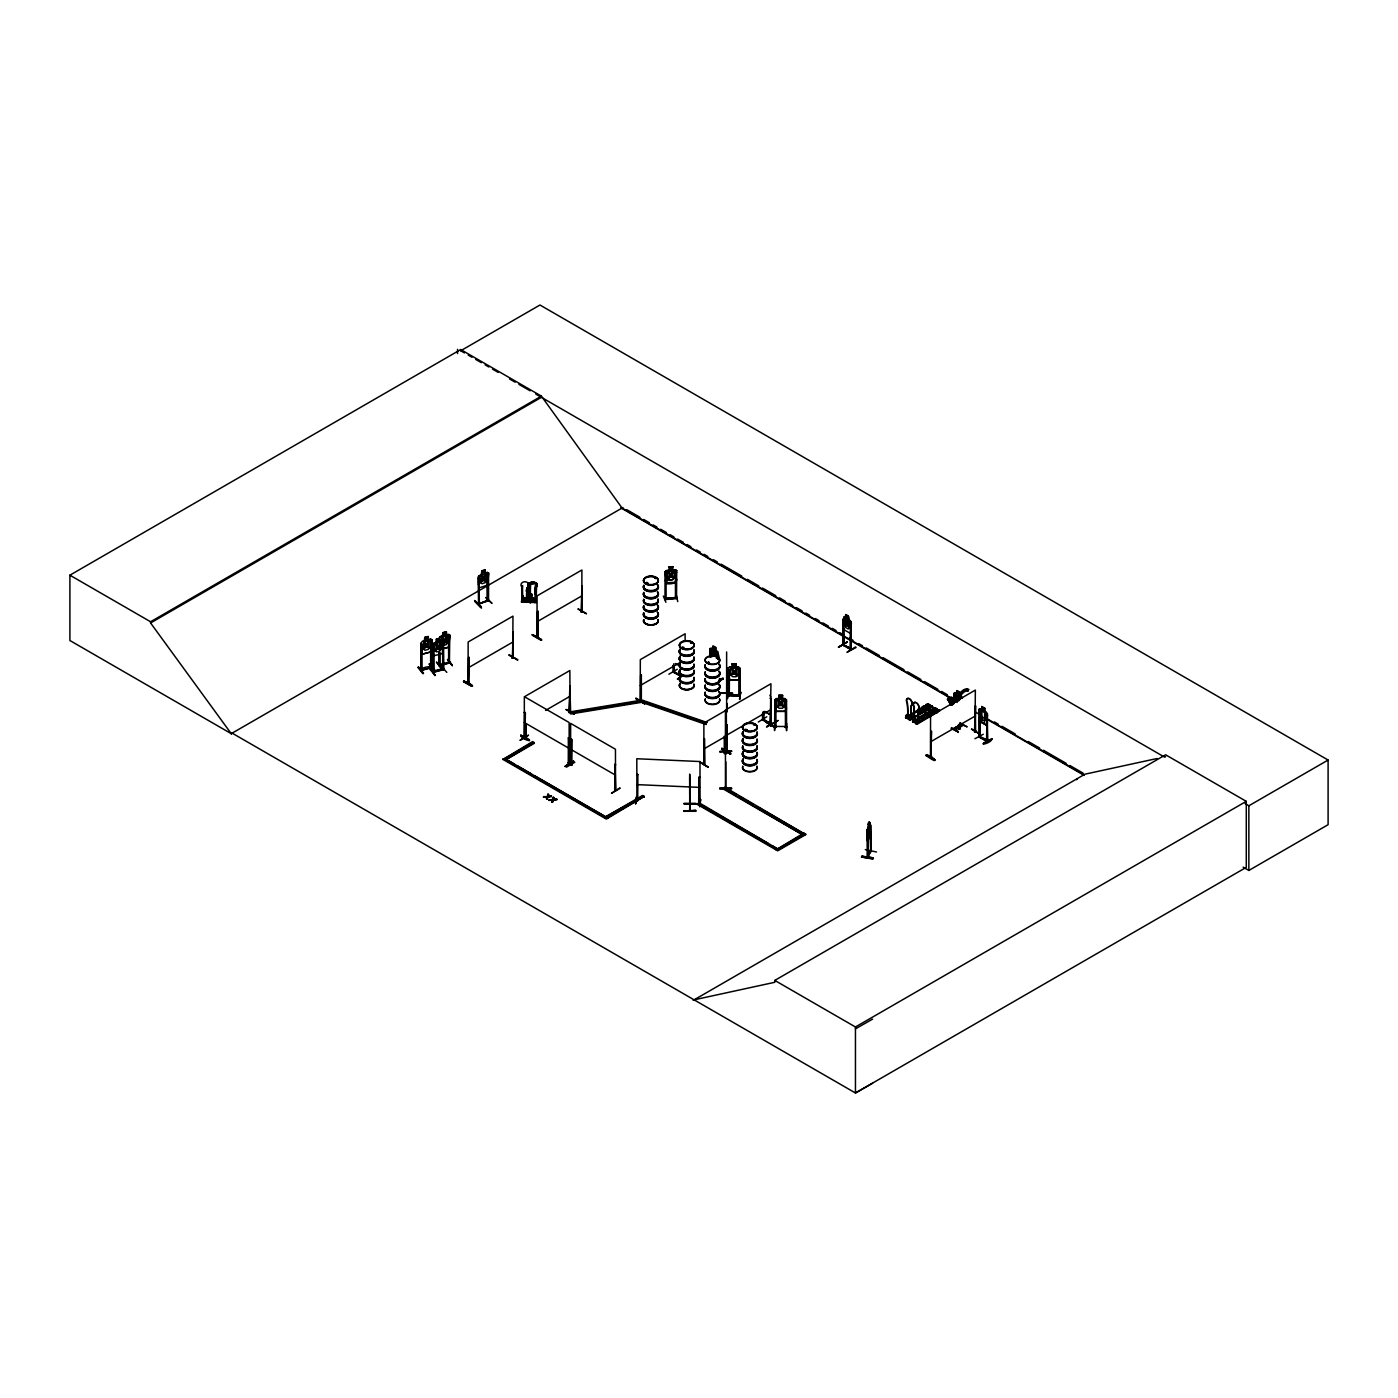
<?xml version="1.0" encoding="UTF-8"?>
<svg xmlns="http://www.w3.org/2000/svg" width="1398" height="1398" viewBox="0 0 1398 1398"><rect width="100%" height="100%" fill="white"/><g stroke="black" fill="none" stroke-linecap="round" stroke-linejoin="round"><path stroke-width="1.5" d="M529.894 600.144L535.853 600.196L535.853 598.519L535.312 601.752L530.296 601.682L530.296 600.336M958.434 701.097L960.793 698.441L959.552 698.039A9.471 5.435 -65.5 0 1 967.643 690.857L968.115 689.354A11.062 6.343 -65.5 0 0 959.29 696.431L958.679 697.759L956.442 696.886L956.232 701.971L957.246 702.425M957.315 700.73L957.438 697.34M521.978 602.049L522.153 585.745M521.611 602.258L522.293 585.762M521.873 602.049L522.677 585.552M527.396 602.311L528.636 583.036L527.396 601.594L522.38 601.524L521.996 598.274L521.489 602.258M522.957 599.847L522.153 587.23A3.967 3.233 2.4 0 1 522.153 582.651A3.967 3.233 2.4 0 1 527.745 582.739A3.967 3.233 2.4 0 1 527.745 587.3L526.924 599.899L522.974 599.707M523.464 602.311L523.341 595.688M525.019 598.973L524.792 597.872L525.299 599.515M524.932 599.602L524.687 597.942M525.036 597.995L525.229 599.585L524.809 598.396M525.805 598.728C520.528 597.558 527.238 605.876 525.805 598.571M526.434 598.187L526.836 587.842M527.308 587.475L527.413 602.328M527.203 598.187L528.322 583.77M528.951 583.77L528.234 602.363L528.689 583.56M529.894 602.206L530.157 583.84L536.552 583.543L535.329 602.486M529.405 602.433L530.244 583.875M529.79 602.206L530.681 583.648M530.279 602.433L530.646 594.15C530.541 613.25 529.493 594.517 530.384 599.794L535.399 599.864L535.399 598.519M530.768 600.371L531.013 594.185M530.681 602.433L531.397 593.975M531.397 600.389L531.782 594.185M531.555 600.354L531.799 594.167M533.32 598.414C531.939 602.014 533.896 596.876 532.411 598.641M533.057 598.309L532.306 599.462M532.848 599.759L532.428 598.204M532.446 599.043L533.11 598.798M533.721 598.903C528.444 597.715 535.154 606.033 533.721 598.728M535.294 585.57L534.91 594.01L535.277 587.824M534.84 599.917L535.661 587.457A3.967 3.233 2.4 0 0 535.661 582.896A3.967 3.233 2.4 0 0 530.069 582.809A3.967 3.233 2.4 0 0 530.069 587.387L530.873 600.004M535.277 594.22L535.696 588.016M535.661 587.457L535.661 587.614A3.967 3.233 2.4 0 0 535.661 583.036A3.967 3.233 2.4 0 0 530.052 582.949A3.967 3.233 2.4 0 0 530.052 587.527M535.312 601.752L535.399 599.864M535.679 594.237L536.552 583.193L531.083 583.84M535.714 602.276L536.552 583.193M536.15 602.521L536.552 583.7M910.657 717.593L911.234 705.466A3.967 2.307 59.5 0 0 911.234 700.887A3.967 2.307 59.5 0 0 907.232 698.633A3.967 2.307 59.5 0 0 907.232 703.194L908.438 718.502L909.329 715.339L905.415 717.558M910.832 717.489L911.409 705.361A3.967 2.307 59.5 0 0 911.409 700.782A3.967 2.307 59.5 0 0 907.407 698.528A3.967 2.307 59.5 0 0 907.407 703.089C908.333 711.512 906.708 717.419 908.717 715.724M914.449 719.411L914.117 707.178A3.967 2.307 59.5 0 1 914.117 702.6A3.967 2.307 59.5 0 1 918.119 704.854A3.967 2.307 59.5 0 1 918.119 709.433L917.542 721.56L914.327 719.813L916.232 719.184M917.717 721.455L918.294 709.328A3.967 2.307 59.5 0 0 918.294 704.767A3.967 2.307 59.5 0 0 914.292 702.495A3.967 2.307 59.5 0 0 914.292 707.073L914.362 720.005L919.08 722.294L918.748 720.424L916.459 723.115L912.877 721.088L915.166 718.397M870.22 835.602C863.195 848.184 871.758 835.392 870.587 831.81M861.535 856.922C872.3 855.576 881.649 861.36 861.535 856.939L872.911 858.861M873.068 858.11L861.71 856.1L873.051 858.582M431.755 639.917L431.702 667.772C434.114 665.099 418.177 667.737 422.074 670.289L421.986 644.146L421.008 644.391L420.903 670.289L431.423 667.423M430.829 667.056L430.724 667.999L430.619 641.857L431.755 641.822L430.619 641.857M433.065 672.123L434.236 671.18L433.065 671.18M438.902 665.535L449.702 662.687M637.872 774.509L636.772 774.702L637.872 774.509L637.715 800.67L637.977 799.673M636.422 796.982L635.583 803.833L636.439 796.93M635.653 803.763L637.051 796.476M637.715 800.635L636.946 800.25M637.977 799.936L636.684 799.376M698.878 777.463L699.979 777.271L698.878 777.463L698.703 803.343L697.078 804.287L700.066 802.435M772.046 845.685L777.69 848.936L698.703 802.522L700.066 802.155L700.066 803.378L699.979 761.543L636.806 758.747L636.894 800.635L636.946 799.307M699.664 806.681L700.52 799.289L699.751 806.174M907.879 715.252L912.195 718.31L911.863 716.44L909.574 719.149L905.991 717.122L908.281 714.43M914.991 720.11L915.795 719.586M732.307 663.718L732.29 666.968L729.634 666.846L738.686 667.283L736.187 667.091L736.187 663.91L732.29 663.788L736.187 663.91M729.459 669.59L728.341 669.764L729.459 669.59L729.284 695.75C731.049 694.055 726.855 694.002 728.463 695.715L728.41 667.912L729.651 666.776M729.599 679.673L738.738 680.057L729.599 679.673L728.41 676.37L729.704 679.568M728.585 692.027L727.711 698.388M727.135 698.825L728.148 691.993M729.581 694.509L740.066 695.278L729.424 694.474M738.895 670.061L739.979 670.114L738.895 670.061L738.826 695.872M739.944 668.436L739.804 696.274L740.066 668.401L738.703 667.213M740.049 677.034L738.721 680.127M740.608 692.15L739.577 699.507L740.66 692.185M871.006 825.239L870.727 851.766L870.238 822.828L867.092 829.713L867.214 857.533L867.948 856.013M867.214 857.446L870.605 851.05M867.791 857.498L867.948 831.076M870.22 851.539L870.552 850.106M524.39 599.305L524.46 598.379M532.918 599.847L533.302 598.344M699.769 761.823L708.209 767.17L699.786 761.788M922.278 710.516L921.649 709.398L919.849 709.957M926.612 713.836L927.241 714.972L929.041 714.413M929.163 714.483L928.534 713.364L926.734 713.924M727.047 692.499C727.222 697.218 726.156 690.56 727.047 693.268M725.387 786.759L725.44 788.367L725.44 710.132M646.47 582.914L648.095 583.368L646.767 582.424M646.627 583.56L647.379 582.686M655.417 578.562L655.19 577.863M654.911 578.108L655.889 578.318M682.032 648.253L682.032 647.309M682.853 647.204L683.605 648.113M683.028 648.183L683.779 647.361M690.962 643.36L691.311 642.451L690.682 643.255M708.332 661.883L709.205 662.512L707.405 662.774M717.261 657.549L717.122 658.143M745.151 730.35L745.746 729.337M745.151 729.773L747.074 729.721L745.204 730.21M746.742 729.896L745.955 729.319M753.941 725.108L754.815 724.915M754.029 724.618L754.343 724.793M690.158 803.221L689.616 804.776L690.175 803.134M689.651 809.302L689.703 810.927L689.703 774.317L689.703 794.064M689.703 778.267L690.105 810.927L690.175 809.232M908.525 715.112C910.343 715.147 906.655 715.968 909.067 714.815M463.524 681.56C471.423 682.241 479.025 691.573 463.524 681.56L471.982 686.331M463.909 681.263L472.367 686.086M463.926 680.843L472.402 685.632M541.341 639.463C512.979 624.347 560.493 650.524 532.848 634.709M540.904 640.232L532.481 635.356M636.09 698.878C662.355 714.203 618.178 687.886 644.583 703.211M721.56 749.101C748.157 763.832 704.47 738.109 730.385 753.242M721.91 748.874L729.983 753.941M925.93 755.532C929.775 752.526 943.895 768.236 925.965 755.444M934.825 759.551L926.332 754.798M957.857 732.307L958.312 731.521L951.531 727.711M488.549 600.808L488.584 572.935L485.263 572.988M483.446 577.391L480.685 575.574L482.782 578.492L480.58 583.018L483.516 578.964C484.774 583.543 488.846 580.485 484.18 578.056L486.329 573.687L483.481 577.129M478.57 584.801L479.566 587.737L487.483 585.098L488.653 572.988M953.401 704.4L953.768 702.914L952.51 703.561L949.102 700.311L952.248 703.753L951.863 705.291M442.292 643.045L443.795 640.336L441.593 637.278L444.494 639.428L447.517 635.706L445.263 639.969C449.754 642.643 446.189 645.492 444.564 640.826L442.642 644.408M430.724 651.94L431.93 648.462L431.877 639.847L430.619 639.043L422.371 641.228L421.305 642.731L422.388 654.142L430.724 651.94L422.388 654.142M442.484 648.829L448.723 647.187L449.929 635.146L448.636 634.29L440.37 636.474L439.304 637.977L440.422 636.544M725.37 750.848L725.317 752.264M846.856 622.407L849.442 621.027L847.695 623.683L849.39 628.488L847.153 624.032C846.052 628.366 842.802 624.906 846.559 623.001L844.829 618.37L847.013 622.407M850.141 633.137L851.05 630.603M851.242 630.62L850.194 633.277L843.728 629.554L842.977 625.832M986.324 725.003L987.39 722.679M982.008 706.602L982.008 709.782L979.054 709.24L979.911 721.438L986.429 725.178L987.337 722.416M764.793 711.565L769.704 714.326L770.752 711.652M474.638 601.262C495.049 622.058 461.759 586.723 480.597 607.169M475.128 601.035L481.139 606.505M670.778 573.931L667.702 571.502L670.114 574.893L667.597 578.947L670.918 575.522L674.238 578.283L671.687 574.77L674.133 570.873L670.865 573.722M675.356 582.459C653.949 582.232 677.086 587.422 676.684 579.156M547.037 799.219L547.894 796.58L551.476 796.109L547.894 797.105L547.037 799.219L547.055 796.633L546.373 798.817M552.49 801.823L553.346 799.726L556.928 799.254L553.346 800.268L552.49 802.365L551.808 801.438L552.49 802.365M547.177 796.738L543.542 797.192L547.177 796.738L548.016 794.116L548.016 796.668M552.629 799.341L548.995 800.338L552.507 800.32L553.468 797.262L553.468 799.813M553.468 797.262L552.629 799.883L548.995 800.338M959.063 696.449A9.471 5.435 -65.5 0 1 966.63 690.385L968.971 689.546M417.915 667.423L422.86 673.679L423.454 672.98M418.421 667.213L423.454 673.521M418.439 666.811L423.402 673.015M429.885 669.345L435.425 675.444L430.427 668.698M434.83 675.584L430.462 668.681M441.384 668.279L436.456 662.023L441.453 668.768M547.894 797.105L548.698 794.518M551.808 801.963L552.507 799.778M553.346 800.268L554.15 797.664M786.55 708.139L785.222 711.39L776.065 711.39L774.859 708.139M738.633 680.022L739.944 676.929M677.244 669.24L668.908 674.22M758.31 722.032L766.786 716.772M838.713 647.239L847.171 641.979L838.311 647.099M838.66 647.222L847.118 641.979M953.593 729.197L961.981 724.391M520.161 740.381L528.514 735.138M566.452 767.153L574.805 762.277M983.248 734.247L974.965 738.721M421.008 669.327L421.986 669.065M432.978 671.25L443.516 668.401L442.467 669.677L443.848 668.628L443.848 669.572L443.498 641.612L439.951 641.42M434.236 671.442L442.467 669.013M448.496 662.32L438.902 664.592L440.108 664.277M440.248 664.557L440.143 665.5L440.16 652.534M443.708 669.642L433.031 672.438L432.978 646.33L434.131 646.278L433.153 646.54M448.618 662.023L449.702 661.743M448.618 662.967L448.618 637.104L449.754 637.069L448.793 637.313M449.876 661.953L448.723 662.285M449.876 662.897L439.129 665.78L439.007 652.569M663.334 596.072L665.902 602.293M524.337 737.393L525.491 737.585M525.648 737.515L525.91 736.519L524.932 738.686L525.386 712.648L524.337 712.386L525.386 712.648M568.287 762.679L569.423 762.959M614.963 789.241L615.539 790.901L615.452 749.258L570.646 723.395L570.541 764.968L571.799 765.3L570.856 764.758M571.817 764.322L570.996 763.867L571.24 765.422L571.712 739.385L570.646 739.123L571.415 739.559M614.98 790.237L615.732 790.674L614.98 764.374L614.963 790.185M986.324 712.386L987.442 713.941L987.46 741.726L979.019 737.008L979.351 735.785M979.142 737.026L979.072 709.223M673.05 665.465L673.784 672.421L674.098 665.728M673.102 672.001L680.442 676.195A7.409 4.281 0 0 0 685.806 682.608A7.409 4.281 0 0 0 693.932 677.261M762.417 719.848L770.84 724.671M763.658 719.236C761.421 720.302 765.3 718.345 763.291 711.687M771.137 724.496L762.819 719.69L762.819 713.225M774.632 723.325L774.579 730.577L774.859 699.612L778.756 698.476M842.819 645.055L843.85 616.675L851.242 622.058L851.225 649.878L842.959 645.142M844.06 645.387L843.973 628.104M851.12 648.934L850.299 648.392L851.399 648.637M850.281 649.371L850.386 623.525L851.434 623.788L850.386 623.525M865.327 849.617L876.529 851.994M867.599 856.135L870.272 851.033M512.664 657.392L512.472 658.388L512.961 631.861L513.206 657.969M538.195 636.265L537.286 636.719L537.915 636.003M582.267 611.73L581.323 612.237L581.883 585.71L581.498 612.237L582.25 610.751L581.323 611.293M706.13 724.531L641.665 702.303L570.681 713.976L569.86 686.226L569.021 712.596L570.227 712.316L569.161 711.512M726.576 750.394L726.366 750.464M727.275 750.953L726.908 724.88L726.366 751.408M770.49 725.929L770.945 699.454L770.543 725.929L770.752 709.52M931.61 756.353L930.474 756.65L931.26 756.161M975.612 730.979L975.07 731.346M666.13 582.774L673.452 569.912M676.667 597.47L664.924 598.361L666.217 598.554M664.889 599.34L676.562 598.152M675.636 598.554L675.321 597.33L676.562 597.208L676.457 598.519L665.011 599.602L665.011 573.46L666.147 573.599L665.011 573.46M675.461 598.274L675.426 572.446L676.545 572.568L675.426 572.446M703.823 764.619L703.893 723.063L726.296 710.132L726.593 751.879M725.877 751.006L726.908 750.743M922.156 710.708L922.138 709.677M929.041 714.675L929.023 713.644M674.657 576.867L672.735 579.611L669.153 579.96L667.23 577.601L667.23 571.66L669.153 570.419L668.995 567.064L672.857 566.714L669.03 567.151L672.84 566.679L672.753 570.087L674.675 570.961L674.675 576.902L672.753 579.628L669.153 579.96L667.23 577.601M780.661 702.53L783.981 699.612L781.499 703.264L784.086 707.039L780.713 703.945L777.34 707.039L779.892 703.246L777.445 699.612L780.818 702.425M915.987 719.288L915.323 722.469L914.222 718.782M956.11 727.275L956.966 727.659M959.902 728.847L958.469 728.69L960.059 728.83L959.989 722.644M712.106 656.623L713.871 654.159L712.141 649.528L714.413 653.757C715.409 649.546 718.694 653.146 715.007 654.841M683.849 648.113L682.853 647.379M690.979 642.835L691.695 642.975M707.825 662.512L709.205 662.512M478.448 584.853L478.448 576.326L481.891 574.124L481.838 570.873L485.263 569.807L485.158 573.145L486.854 573.634L486.854 579.576L485.158 582.686L482.013 583.735L480.318 581.743L481.838 570.873M487.395 572.201L478.448 576.326M950.623 705.046L947.809 698.86L951.322 704.924M948.421 697.864L952.492 701.481L948.421 697.864L949.714 699.926M947.267 699.227L949.801 702.39M443.603 669.345L432.978 672.193L432.803 644.338L436.351 642.276L434.691 643.884L434.691 649.825L436.473 651.905L439.776 651.031L441.541 648.008L441.541 642.084L439.776 641.49M432.978 644.426L434.166 643.045M950.57 704.487L947.757 698.79M520.877 735.156C540.484 744.051 520.912 740.293 520.895 735.156M636.107 698.423L644.618 703.753M774.667 726.226L775.96 726.191L775.995 727.414L775.855 701.307L774.789 701.307M774.667 727.17L775.855 727.1M785.222 727.17L786.55 727.17M533.145 599.532L532.935 599.462M704.644 764.619L704.557 738.721M665.308 571.869L669.013 570.262L667.23 571.66M665.011 598.379L665.133 599.585M666.112 599.48L666.077 573.355M676.527 598.466L676.719 570.716L672.857 569.895L676.684 570.611M642.835 700.346L641.665 702.303L641.018 700.223L570.034 711.897L570.681 713.172L641.665 701.499L642.835 700.346L707.318 722.574M512.105 658.213L513.049 657.672M582.162 585.884L582.162 611.852L581.114 611.922M526.067 737.76L526.12 724.286M570.122 712.333L569.86 670.516L525.071 696.379M640.616 675.514L640.529 701.429L641.455 700.887L640.371 701.132M641.332 701.01L641.367 675.059M770.246 724.741L770.613 724.968M770.246 725.684L770.945 683.744L726.156 709.607M975.437 730.682L974.651 732.045M975.612 731.923L975.35 705.815L974.511 732.168M488.374 600.528L478.081 603.919L479.217 602.643M487.22 599.934L488.269 599.62M487.535 575.225L488.461 574.91L487.325 575.015L487.22 600.913L488.461 600.773L478.343 604.181L487.71 600.161M728.253 695.4L740.066 695.942M428.33 639.655L428.33 636.474L424.782 637.418L423.192 648.2L424.957 650.28L428.277 649.406L430.042 646.4L430.042 640.459L428.277 639.865L428.225 636.614M527.151 602.328L526.382 602.311M529.37 602.398L536.238 602.468M535.05 602.486L535.784 600.406M922.156 710.429L919.727 710.271L921.946 710.586M645.981 582.861L646.977 582.459M683.255 648.078L682.661 647.396M717.052 657.602L717.261 658.074M710.184 657.06L710.184 648.532L713.12 649.091M526.242 591.197L526.295 589.851M774.789 726.226L774.667 727.414M775.82 727.432C754.588 715.199 774.964 727.991 774.911 727.449M786.55 726.471L774.667 726.471M786.55 727.414L785.257 727.449L786.55 726.226M927.923 704.277L932.396 706.409L928.15 703.998L910.937 714.151M908.508 715.042L908.018 715.898L907.949 714.238L905.659 715.584L906.166 717.978L914.309 713.889M911.496 714.5L928.971 704.47L917.962 711.634M914.711 715.881L908.857 719.481M931.575 705.92L918.154 713.906L931.575 705.92L932.746 706.951L931.854 706.497M912.579 721.473L914.886 719.865L914.834 718.205L912.545 719.551L913.121 721.997L935.891 708.664L918.381 718.467M917.105 724.216L939.631 710.935L935.035 707.633L935.821 708.611M913.016 721.91L936.188 709.013L913.663 722.294L912.754 721.787M935.856 708.437L917.822 718.135L935.07 708.192M919.08 720.617L916.791 721.962C918.102 725.352 914.24 722.259 916.476 723.867L939.281 710.359L935.035 707.982M938.46 710.062L915.917 723.343M637.803 799.691L636.894 799.656M637.803 800.635L636.894 800.6M698.948 803.064L699.944 803.099M726.209 726.226L726.296 752.089M704.557 764.584L704.277 738.546M730.735 754.064L722.277 748.804L730.7 753.644M769.704 714.326L764.828 711.477M920.024 708.454L924.27 711.198L920.024 708.454L917.735 709.8L921.981 712.543L917.735 710.132M922.051 707.266C934.563 712.753 916.005 707.93 924.34 705.92L928.587 708.646L924.34 705.92M925.86 705.011C938.373 710.516 919.797 705.693 928.15 703.666M906.149 717.943L928.971 704.47M909.941 719.883L909.906 717.978L912.195 716.632M909.574 719.149L914.746 716.091M911.181 718.624L914.939 716.405M918.696 714.203L932.396 706.06M932.414 706.392L909.574 719.865L932.449 706.602M932.676 706.969L910.133 720.197L905.921 717.856M956.861 690.804L959.657 692.15L956.774 690.647L955.516 700.241M924.62 713.784C937.132 719.271 918.556 714.448 926.909 712.421L931.155 715.164L926.909 712.421M928.936 711.233C941.448 716.737 922.872 711.914 931.225 709.887L935.472 712.631L931.225 709.887M932.746 708.996C945.258 714.483 926.682 709.66 935.035 707.633M912.877 721.088L915.34 719.236M913.593 722.259L936.136 709.013M959.657 695.348L959.657 692.15M915.638 723.378L938.46 709.887M961.37 696.414L962.453 698.021L954.974 692.726L954.013 693.425L955.061 693.705L955.096 701.674M916.197 723.71L939.281 710.044M939.299 710.534L916.232 723.745M537.828 611.136L537.356 637.68L538.213 636.177M468.907 657.287L468.068 683.639L468.155 641.997L512.961 616.134L512.786 657.724M512.542 658.336L513.241 632.018M578.353 608.934L586.339 613.477M581.114 610.978L581.551 611.223M509.082 655.208L517.872 659.891L509.431 655.068M468.575 682.783L468.435 682.871M569.318 712.753L570.157 686.401M566.33 709.45L574.316 713.994M569.108 711.495L570.244 711.267M525.194 738.057L526.12 737.69L524.547 738.022M525.403 738.476L525.106 712.805M568.374 737.812L569.423 738.074L569.51 763.99L568.27 763.658L568.374 737.812L569.423 738.074M640.319 700.153L641.455 699.944L640.529 700.485M568.287 762.941L569.231 764.164L569.126 722.521L524.337 696.658L524.337 738.336L524.634 712.211M573.564 761.106L565.194 766.506L573.599 761.176M565.194 766.506L573.652 761.63L565.246 766.052M614.683 790.517L614.98 764.374M615.732 764.811L614.683 764.549M726.908 724.88L727.205 725.055M619.926 788.332L611.503 793.243M619.908 787.913L611.625 793.243M770.665 725.929L771.242 699.629M931.313 731.241L930.823 757.768L931.61 731.399M974.808 732.325L975.647 705.973M979.386 710.918L980.138 711.355M986.604 741.237L986.901 715.199L987.652 741.482M987.652 715.636L986.604 715.374M971.82 729.022L979.806 734.125M931.4 756.108L930.456 757.524L930.561 715.951L975.35 690.088L975.018 732.255M986.516 740.521C993.524 741.954 966.944 730.874 987.46 740.783M991.776 738.668C992.528 743.439 971.855 747.825 991.829 738.738M987.372 741.674L979.351 736.729M983.476 743.614L991.846 739.158M740.066 696.221L728.463 695.68M232.278 733.199L231.369 733.74L69.9 640.511L69.9 575.19L460.711 349.552L541.393 396.123L622.075 508.033L953.908 699.612M460.711 349.552L460.711 350.758L539.96 305.009L1328.1 760.04L1328.1 824.698L1248.851 870.447L1243.189 867.162M69.9 575.19L150.582 621.761L541.393 396.123M872.562 1083.24L855.454 1092.991L232.173 733.146L231.247 733.67L150.582 622.966L541.393 397.329M231.247 733.67L622.984 507.509M537.077 621.726L581.883 595.863M468.155 667.877L512.961 641.997M545.604 710.394L569.86 696.379M644.268 797.192L642.626 796.266L606.348 816.397L642.626 795.445L644.268 796.388L606.348 819.088L503.07 759.464L532.69 741.552L534.333 743.299L506.338 759.464L534.333 742.478M503.07 759.464L532.69 742.355L534.333 743.299M640.319 685.492L679.515 662.862M710.184 648.532L710.271 657.095M710.516 650.21L711.285 650.647M717.576 651.555L718.362 659.646L717.576 651.555C713.871 651.538 716.65 643.325 715.601 650.629L716.982 652.482L716.982 658.423M718.747 654.963C716.72 653.548 720.512 657.409 718.747 659.262M677.768 679.271L680.739 676.667M680.791 677.121L677.314 679.061L680.739 677.034M719.533 679.935L722.906 677.995L723.36 678.799M719.533 680.476L722.958 678.484M719.987 680.739L723.36 678.781M845.72 617.759L845.72 614.578L848.481 616.169L848.481 619.349M843.676 619.646L842.924 619.209L843.763 645.561M848.394 616.221L845.633 614.631M850.176 620.432L851.137 622.11L850.963 649.825M843.728 629.554L843.064 625.867M843.92 644.321L842.837 644.076L843.763 644.618M843.763 644.88L851.015 648.847M769.879 695.173L770.752 696.903M856.013 647.536L847.24 652.115M847.171 652.219L855.628 646.907M726.156 735.47L770.945 709.607M703.893 748.926L726.296 735.995M762.871 718.747L763.378 719.411M763.291 720.302L763.57 711.512M770.84 723.727L769.896 723.185L770.42 724.024M503.07 758.642L606.348 818.284L644.268 796.388M766.786 726.471C794.029 711.984 763.5 728.271 766.786 727.012M723.43 788.245L802.417 834.658L723.43 789.066L725.073 787.301L805.685 834.658L777.69 850.823L697.078 804.287M723.43 789.066L725.073 788.123L736.344 794.623M955.061 693.705L954.013 693.443L954.065 703.404M984.629 711.425L984.681 708.035L984.524 724.077M930.561 741.814L975.35 715.951M953.191 729.092L962.051 723.972L953.646 728.83M963.047 724.601L954.694 729.896M981.92 709.835L980.54 710.114L981.92 719.393L984.489 720.879L985.87 719.114L985.87 713.19L984.489 711.32L987.372 714.011M961.579 724.251L967.136 726.89L960.426 723.011M979.928 721.42L986.394 725.16M800.32 835.864L776.047 849.879L804.042 832.911L805.685 834.658M697.078 803.466L777.69 850.019L805.685 833.855M693.198 1000.374L1084.935 774.195L1157.107 758.502M1076.495 779.682L1077.404 779.158M694.107 999.832L774.789 982.287L774.789 980.417L1165.6 754.78L1246.282 801.351L1246.282 867.354L855.454 1092.991L855.454 1026.988L1246.282 801.351M1165.6 756.65L1164.691 757.192L535.766 394.079M1245.111 803.623L1248.851 805.79L1328.1 760.04M855.454 1028.876L872.562 1019.125M478.203 602.957L479.427 603.115M478.273 603.866L479.217 603.587M920.059 709.8L921.929 709.782M927.206 713.382L926.612 714.5M928.831 714.57L926.752 714.413M468.784 683.168L468.452 657.881M640.686 701.412L641.07 699.821M930.928 757.751L930.858 731.836M716.23 658.004L716.807 658.196M708.297 662.722L709.275 662.932M746.584 729.686L745.781 730.298M439.024 664.522L440.265 664.766M581.883 611.573L581.883 570L537.077 595.863L536.989 637.488L538.23 637.156L538.125 611.31M537.496 637.575L537.374 611.747M525.683 737.55L525.823 724.112M434.166 672.211L433.957 646.068M532.568 599.41L532.953 598.169M482.013 571.013L485.158 569.965L485.089 573.075M478.535 604.128L478.186 578.056L479.112 577.758L479.322 603.814M479.322 577.951L478.186 578.056M485.648 597.558L492.009 603.412L486.067 597.47M527.867 600.249L528.322 602.311M534.246 602.503L535.085 602.451M959.063 728.358L959.989 728.69M442.851 635.898L442.799 632.647L446.381 631.791L446.381 634.972L446.381 631.791M424.957 637.558L428.277 636.684M446.277 631.913L442.956 632.805L441.191 641.472M436.403 639.166L436.526 642.433L436.351 639.096L439.898 638.17L439.828 641.56M439.007 639.637L440.16 639.602L437.067 640.616L439.182 638.991L439.182 640.039M434.114 642.975L442.362 640.773M442.572 643.779L443.725 643.744L442.572 643.779L442.886 669.869M442.956 645.526L446.277 644.653L448.042 641.63L448.042 635.688L446.277 635.111M442.415 648.759L448.723 647.187M429.308 664.434L434.865 670.498L429.378 663.893M447.919 659.506L452.323 665.361M449.597 661.761L448.915 662.25M431.755 667.685L421.322 670.481M441.436 666.252L446.818 672.386M708.699 663.001L707.703 663.071M488.129 600.581L488.269 574.7M487.675 601.07L487.325 575.015M449.422 662.669L449.754 635.164M439.828 664.26L440.108 665.221M439.322 665.728L439.182 652.796M421.829 669.974L421.829 669.03M433.31 672.438L433.031 671.494M986.953 740.119L987.337 741.726M673.259 671.704L680.721 676.02M843.274 643.954L843.676 645.509M851.434 649.616L843.186 644.845L850.805 648.305M850.596 649.161L850.683 631.966M572.184 712.351L576.5 711.634M580.799 710.935L585.098 710.219M589.397 709.52L593.696 708.803M598.012 708.104L602.311 707.388M606.61 706.689L610.909 705.973M615.207 705.274L619.506 704.557M623.823 703.858L641.018 701.027L641.665 702.303M548.016 796.126L551.476 796.109M543.542 796.65L551.476 796.65M543.542 797.192L547.055 797.175M553.468 799.272L556.928 799.254M548.995 799.813L556.928 799.796M449.457 662.704L449.422 661.726M448.845 663.194L448.618 637.104M431.58 667.475L431.423 666.496M421.235 669.59L421.13 670.533L421.305 642.731M669.013 567.134L672.857 566.767M669.782 567.693L672.089 567.466L672.106 568.549L669.799 568.776L669.782 567.693L672.106 567.483L672.089 568.532L669.782 568.759M669.013 570.314L665.151 571.765L666.357 583.42L675.409 582.564M666.462 570.681L675.286 569.807M669.153 571.467L672.735 571.118L672.753 577.077L669.153 577.426L669.153 571.467L672.753 571.135M669.153 577.409L672.735 577.059M676.283 594.814L677.75 601.594M577.951 609.074L586.391 613.844M517.487 660.031L509.012 654.823M565.945 709.59L574.386 714.378M767.065 722.818L775.488 727.642M971.435 729.162L979.893 733.985M675.339 569.702L666.409 570.576L665.168 571.747M927.538 713.574L928.814 713.749M979.509 736.816L979.386 717.384M986.901 741.08L986.901 715.199M571.363 764.479L570.699 764.112M843.221 644.897L843.221 619.034M673.749 671.424L673.102 671.057M673.347 671.756L673.347 665.291M665.937 599.165L665.937 598.222L675.409 597.645M727.047 667.65L727.047 694.212M720.896 693.303L732.779 693.233L720.896 692.919M727.03 703.613L727.03 711.914M725.842 725.859L725.859 752.334M719.708 751.495L731.573 751.442M725.842 761.805L725.877 787.686M719.708 787.895L731.591 787.895M719.708 788.664L731.591 788.699M778.756 695.295L782.653 695.295L782.531 698.651L784.47 699.716L784.47 705.658L782.531 708.209L778.896 708.209L776.939 705.658L776.939 699.716L778.896 698.651L778.756 695.295L782.653 695.365M782.653 698.476L786.55 699.682L786.55 730.717L786.637 723.36M776.1 698.546L785.169 698.546M786.427 701.307L785.344 701.307L785.466 727.449M774.789 701.551L775.855 701.551M785.344 701.551L786.427 701.551M785.222 711.302L776.065 711.302L774.999 699.647M724.269 752.84L726.576 752.84M683.954 803.518L695.837 803.64L683.954 803.885M683.954 810.84L695.837 810.927M683.954 810.945L695.837 810.386L683.954 811.294L695.837 811.294M527.483 598.361L527.937 600.039L521.926 600.161M527.483 599.707L522.468 599.637L522.468 598.292M527.867 601.926L522.398 602.241M434.062 670.953L434.062 671.896M636.806 784.61L699.979 787.406M468.994 682.154L468.505 683.762L469.204 657.444M974.895 731.346L975.734 730.857M729.284 694.771L728.463 694.736M447.867 659.454L452.253 665.361M447.412 659.559L452.358 665.798M434.289 670.114L429.308 663.893M867.092 838.258L867.127 829.678M870.692 851.697L870.238 822.828M967.905 689.074L967.119 688.899A11.062 6.343 -65.5 0 0 958.277 695.977L957.682 697.287L958.713 697.707L956.442 696.886M527.797 583.752L527.396 601.594M642.835 701.167L703.281 721.997M641.665 701.499L706.13 723.727M700.608 799.743L699.751 806.541M739.594 698.983L740.66 692.552M571.118 764.811L570.943 738.948M672.735 570.052L674.657 570.926M967.364 690.542L968.377 691.014M959.779 697.986L960.793 698.441M947.722 698.965L954.31 702.53M952.842 702.215L950.238 700.765L952.51 704.784M959.482 696.519L956.879 695.068L956.914 701.027M907.145 714.937L908.63 715.549M915.515 719.516L914.03 718.904L914.03 721.735M908.63 718.38L907.145 717.768L907.337 714.815M912.545 721.246L917.123 724.199M675.356 663.543L680.319 666.339M926.332 755.165L934.843 760.075M730.438 753.732L721.98 748.384M528.095 735.4L520.213 740.014M569.126 764.112L568.654 737.637M699.751 762.207L708.209 767.17M460.711 350.758L464.468 352.925M468.225 355.092L471.982 357.259M475.722 359.426L481.349 362.676M485.106 364.843L488.863 367.01M492.62 369.177L498.247 372.427M509.501 378.928L515.128 382.178M518.885 384.345L530.139 390.828M984.681 708.035L981.833 706.497L981.903 722.574M979.998 708.734L986.394 712.333M981.92 710.9L984.542 712.543M626.758 509.676L639.952 517.295M643.727 519.479L649.388 522.747M653.146 524.914L656.92 527.098M660.695 529.265L666.357 532.533M670.131 534.718L673.888 536.902M677.663 539.069L683.325 542.337M687.1 544.521L690.857 546.688M696.519 549.956L700.293 552.14M704.068 554.307L707.825 556.491M713.487 559.759L717.261 561.926M721.036 564.11L741.779 576.081M747.423 579.349L758.747 585.884M762.504 588.051L775.715 595.67M779.472 597.855L785.134 601.123M788.909 603.289L792.683 605.474M796.458 607.658L802.103 610.909M805.877 613.093L809.652 615.277M815.296 618.528L819.071 620.712M822.845 622.896L828.507 626.164M832.282 628.331L836.039 630.515M839.814 632.682L843.588 634.867M849.25 638.135L853.007 640.301M858.669 643.569L862.444 645.754M866.218 647.921L879.412 655.54M883.187 657.724L903.929 669.694M907.686 671.879L920.898 679.498M924.655 681.665L937.866 689.301M941.623 691.468L947.285 694.736M951.059 696.92L954.834 699.087M994.432 721.945L998.189 724.129M1001.964 726.296L1015.158 733.933M1028.369 741.552L1039.675 748.07M1043.45 750.254L1066.08 763.308M1069.837 765.492L1083.048 773.111M974.651 711.599L978.425 713.766M985.957 718.118L1084.009 774.737M620.834 507.858L953.768 700.083M985.922 718.642L1084.289 775.436M981.92 716.842L984.489 718.327M951.479 728.183L958.312 732.063L951.129 728.428M715.793 647.344L712.945 645.806L711.652 655.347M711.11 648.025L717.436 651.695M680.721 675.339L673.906 671.739L680.442 675.514M740.119 796.808L753.277 804.409M757.034 806.576L802.172 832.631M700.59 804.427L768.288 843.501M524.337 722.521L569.126 748.384M570.646 749.258L615.452 775.121M508.453 760.687L514.08 763.937M517.837 766.104L530.995 773.688M534.735 775.855L607.99 818.145L504.695 758.52M548.698 795.043L548.016 794.116M774.789 980.417L855.454 1026.988M430.584 639.166L431.93 639.917M675.269 569.737L676.58 570.751L675.321 569.842M442.257 640.826L443.498 641.612L442.397 653.6L434.027 655.732L432.856 652.953M952.44 701.499L954.24 702.984M738.633 667.318L740.049 668.489M871.041 851.137L867.651 857.533L868.21 823.247C870.762 818.214 870.552 833.418 868.245 836.021L867.686 834.554M762.522 719.9L762.522 713.399M475.145 600.983L481.157 607.029M963.414 725.23L955.044 730.106M424.782 637.418L424.852 640.668M421.986 644.146L421.008 644.391M960.88 697.305L959.465 692.272M950.972 699.437L949.294 698.511M948.491 697.777L951.112 703.998M665.291 580.257L666.462 583.298M979.264 717.751L980.085 721.298M867.127 838.171L867.599 840.705M731.591 788.664L719.708 788.752M956.966 690.752L956.966 693.95M954.764 693.88L954.817 701.848M954.31 693.268L954.345 703.246M1248.851 805.79L1248.851 870.447M980.138 717.821L979.823 737.445L979.858 711.53M959.412 724.321L959.412 729.232M959.063 724.321L959.063 729.232L958.469 724.653M918.748 720.424L918.748 721.77M911.863 716.44L911.863 717.803M848.306 616.273L849.669 621.306L849.669 627.248L848.306 628.995L845.72 627.527L844.34 624.172L845.72 614.578M738.773 694.963L738.738 696.152M736.169 663.98L736.047 667.265L737.987 668.419L737.987 674.36L736.047 676.807L732.412 676.632L730.472 673.993L730.472 668.052L732.412 667.091L732.43 663.823M726.628 651.94L726.628 711.914M726.593 726.016L726.576 753.644L724.269 753.644L724.269 736.204M717.978 654.526L717.978 658.825M715.601 655.645L715.601 651.695L713.032 650.21L713.032 656.134M710.988 650.821L710.988 657.287M698.895 777.218L698.983 803.396M695.837 803.518L683.954 803.518M685.125 640.232L685.125 633.766L640.319 659.629L640.232 701.254M673.819 663.735L673.819 672.368M641.07 674.902L641.018 701.027M571.712 739.385L571.799 765.3M522.38 600.161L522.38 601.524M479.112 577.758L479.287 603.919L478.955 602.643M457.548 349.308L457.548 353.589M442.747 644.006L442.642 669.904M430.776 642.084L430.671 667.964M150.582 621.761L150.582 622.966M930.072 710.568A127.096 49.384 -45.7 0 1 937.079 712.963M694.037 657.689A7.514 4.334 0 0 1 685.789 663.106A7.514 4.334 0 0 1 680.267 656.641M693.915 658.126A7.392 4.264 0 0 1 685.806 663.456A7.392 4.264 0 0 1 680.372 657.095M694.142 664.801A7.357 4.246 0 0 1 684.863 668.908A7.357 4.246 0 0 1 680.389 662.669M693.897 664.102A7.374 4.264 0 0 1 685.806 669.432A7.374 4.264 0 0 1 680.389 663.071M694.037 650.542A7.514 4.334 0 0 1 685.789 655.977A7.514 4.334 0 0 1 680.267 649.511M693.932 656.92A7.409 4.281 0 0 1 685.806 662.268A7.409 4.281 0 0 1 680.354 655.889M693.932 650.979A7.409 4.281 0 0 1 685.806 656.326A7.409 4.281 0 0 1 680.354 649.948M694.037 657.322A7.514 4.334 0 0 1 685.789 662.739A7.514 4.334 0 0 1 680.267 656.274M694.037 650.175A7.514 4.334 0 0 1 685.789 655.61A7.514 4.334 0 0 1 680.267 649.144M693.932 649.79A7.409 4.281 0 0 1 685.806 655.138A7.409 4.281 0 0 1 680.354 648.742M694.037 678.03A7.514 4.334 0 0 1 685.789 683.447A7.514 4.334 0 0 1 680.267 676.981M693.915 678.467A7.392 4.264 0 0 1 685.806 683.797A7.392 4.264 0 0 1 680.372 677.436M693.88 684.041A7.357 4.246 0 0 1 685.806 689.354A7.357 4.246 0 0 1 680.389 683.01M694.177 665.85A7.392 4.264 0 0 1 684.863 669.974A7.392 4.264 0 0 1 680.372 663.718M693.95 664.399A7.427 4.281 0 0 1 685.806 669.747A7.427 4.281 0 0 1 680.354 663.351M694.037 670.883A7.514 4.334 0 0 1 685.789 676.317A7.514 4.334 0 0 1 680.267 669.852M693.915 671.32A7.392 4.264 0 0 1 685.806 676.667A7.392 4.264 0 0 1 680.372 670.289M694.037 677.663A7.514 4.334 0 0 1 685.789 683.08A7.514 4.334 0 0 1 680.267 676.615M694.037 670.516A7.514 4.334 0 0 1 685.789 675.95A7.514 4.334 0 0 1 680.267 669.485M693.932 670.131A7.409 4.281 0 0 1 685.806 675.479A7.409 4.281 0 0 1 680.354 669.083M719.603 665.798A7.409 4.281 0 0 1 712.438 671.18A7.409 4.281 0 0 1 705.274 665.798M719.603 664.592A7.409 4.281 0 0 1 712.438 669.991A7.409 4.281 0 0 1 705.274 664.592M719.586 672.927A7.392 4.264 0 0 1 712.438 678.31A7.392 4.264 0 0 1 705.291 672.927M718.939 671.459A7.514 4.334 0 0 1 713.417 677.925A7.514 4.334 0 0 1 705.186 672.508M718.939 671.092A7.514 4.334 0 0 1 713.417 677.558A7.514 4.334 0 0 1 705.186 672.141M719.603 671.739A7.409 4.281 0 0 1 712.438 677.121A7.409 4.281 0 0 1 705.274 671.739M718.939 664.312A7.514 4.334 0 0 1 713.417 670.795A7.514 4.334 0 0 1 705.186 665.361M718.939 663.945A7.514 4.334 0 0 1 713.417 670.428A7.514 4.334 0 0 1 705.186 664.994M719.603 678.921A7.409 4.281 0 0 1 712.438 684.304A7.409 4.281 0 0 1 705.274 678.921M719.551 679.568A7.357 4.246 0 0 1 712.438 684.915A7.357 4.246 0 0 1 705.326 679.568M719.551 698.86A7.357 4.246 0 0 1 712.438 704.208A7.357 4.246 0 0 1 705.326 698.86M719.603 679.218A7.427 4.281 0 0 1 712.438 684.601A7.427 4.281 0 0 1 705.274 679.218M719.603 686.138A7.409 4.281 0 0 1 712.438 691.521A7.409 4.281 0 0 1 705.274 686.138M719.603 684.933A7.409 4.281 0 0 1 712.438 690.332A7.409 4.281 0 0 1 705.274 684.933M719.586 693.268A7.392 4.264 0 0 1 712.438 698.651A7.392 4.264 0 0 1 705.291 693.268M718.939 691.8A7.514 4.334 0 0 1 713.417 698.266A7.514 4.334 0 0 1 705.186 692.849M718.939 691.433A7.514 4.334 0 0 1 713.417 697.899A7.514 4.334 0 0 1 705.186 692.482M719.603 692.08A7.409 4.281 0 0 1 712.438 697.462A7.409 4.281 0 0 1 705.274 692.08M718.939 684.653A7.514 4.334 0 0 1 713.417 691.136A7.514 4.334 0 0 1 705.186 685.702M718.939 684.286A7.514 4.334 0 0 1 713.417 690.769A7.514 4.334 0 0 1 705.186 685.335M719.603 699.262A7.409 4.281 0 0 1 712.438 704.644A7.409 4.281 0 0 1 705.274 699.262M757.139 739.787A7.514 4.334 0 0 1 748.909 745.221A7.514 4.334 0 0 1 743.386 738.738M757 745.798A7.357 4.246 0 0 1 749.887 751.145A7.357 4.246 0 0 1 742.775 745.798M757.139 732.657A7.514 4.334 0 0 1 748.909 738.074A7.514 4.334 0 0 1 743.386 731.608M757.139 739.42A7.514 4.334 0 0 1 748.909 744.854A7.514 4.334 0 0 1 743.386 738.371M757.139 732.29A7.514 4.334 0 0 1 748.909 737.707A7.514 4.334 0 0 1 743.386 731.241M757.052 733.076A7.409 4.281 0 0 1 749.887 738.476A7.409 4.281 0 0 1 742.74 733.076M757.034 731.888A7.392 4.264 0 0 1 749.887 737.27A7.392 4.264 0 0 1 742.74 731.888M757.052 740.224A7.409 4.281 0 0 1 749.887 745.606A7.409 4.281 0 0 1 742.74 740.224M757.052 739.018A7.409 4.281 0 0 1 749.887 744.418A7.409 4.281 0 0 1 742.74 739.018M757.052 746.2A7.427 4.281 0 0 1 749.887 751.6A7.427 4.281 0 0 1 742.722 746.2M757.139 760.128A7.514 4.334 0 0 1 748.909 765.562A7.514 4.334 0 0 1 743.386 759.079M757.017 746.847A7.374 4.264 0 0 1 749.887 752.211A7.374 4.264 0 0 1 742.757 746.847M757 766.139A7.357 4.246 0 0 1 749.887 771.486A7.357 4.246 0 0 1 742.775 766.139M757.052 746.48A7.427 4.281 0 0 1 749.887 751.879A7.427 4.281 0 0 1 742.722 746.48M757.139 752.998A7.514 4.334 0 0 1 748.909 758.415A7.514 4.334 0 0 1 743.386 751.949M757.139 759.761A7.514 4.334 0 0 1 748.909 765.195A7.514 4.334 0 0 1 743.386 758.712M757.139 752.631A7.514 4.334 0 0 1 748.909 758.048A7.514 4.334 0 0 1 743.386 751.582M757.052 753.417A7.409 4.281 0 0 1 749.887 758.817A7.409 4.281 0 0 1 742.74 753.417M757.034 752.229A7.392 4.264 0 0 1 749.887 757.611A7.392 4.264 0 0 1 742.74 752.229M757.052 760.564A7.409 4.281 0 0 1 749.887 765.947A7.409 4.281 0 0 1 742.74 760.564M757.052 759.359A7.409 4.281 0 0 1 749.887 764.758A7.409 4.281 0 0 1 742.74 759.359M757.052 766.541A7.427 4.281 0 0 1 749.887 771.941A7.427 4.281 0 0 1 742.722 766.541M658.039 599.113A7.374 4.264 0 0 1 650.909 604.478A7.374 4.264 0 0 1 643.779 599.113A7.427 4.281 0 0 0 650.909 604.652A7.427 4.281 0 0 0 658.074 599.253M658.056 586.391A7.409 4.281 0 0 1 650.909 591.773A7.409 4.281 0 0 1 643.744 586.391M658.039 585.203A7.392 4.264 0 0 1 650.909 590.568A7.392 4.264 0 0 1 643.762 585.203M658.039 593.521A7.392 4.264 0 0 1 650.909 598.903A7.392 4.264 0 0 1 643.762 593.521M657.409 592.053A7.514 4.334 0 0 1 651.887 598.519A7.514 4.334 0 0 1 643.657 593.101M657.409 591.686A7.514 4.334 0 0 1 651.887 598.152A7.514 4.334 0 0 1 643.657 592.735M658.039 592.333A7.392 4.264 0 0 1 650.909 597.697A7.392 4.264 0 0 1 643.762 592.333M657.409 584.906A7.514 4.334 0 0 1 651.887 591.389A7.514 4.334 0 0 1 643.657 585.954M657.409 584.539A7.514 4.334 0 0 1 651.887 591.022A7.514 4.334 0 0 1 643.657 585.587M658.074 599.567A7.427 4.281 0 0 1 650.909 604.967A7.427 4.281 0 0 1 643.727 599.567M658.039 600.161A7.392 4.264 0 0 1 650.909 605.526A7.392 4.264 0 0 1 643.762 600.161M658.074 619.594A7.427 4.281 0 0 1 650.909 624.993A7.427 4.281 0 0 1 643.727 619.594A7.374 4.264 0 0 0 650.909 624.801A7.374 4.264 0 0 0 658.039 619.436M658.056 606.732A7.409 4.281 0 0 1 650.909 612.114A7.409 4.281 0 0 1 643.744 606.732M658.039 605.544A7.392 4.264 0 0 1 650.909 610.909A7.392 4.264 0 0 1 643.762 605.544M658.039 613.862A7.392 4.264 0 0 1 650.909 619.244A7.392 4.264 0 0 1 643.762 613.862M657.409 612.394A7.514 4.334 0 0 1 651.887 618.86A7.514 4.334 0 0 1 643.657 613.442M657.409 612.027A7.514 4.334 0 0 1 651.887 618.493A7.514 4.334 0 0 1 643.657 613.075M658.039 612.674A7.392 4.264 0 0 1 650.909 618.038A7.392 4.264 0 0 1 643.762 612.674M657.409 605.247A7.514 4.334 0 0 1 651.887 611.73A7.514 4.334 0 0 1 643.657 606.295M657.409 604.88A7.514 4.334 0 0 1 651.887 611.363A7.514 4.334 0 0 1 643.657 605.928M658.074 619.838A7.427 4.281 0 0 1 650.909 625.238A7.427 4.281 0 0 1 643.727 619.838M868.001 828.35L867.966 835.847L868.944 830.884L869.923 832.107L869.888 824.75L868.962 829.433L868.001 828.35M435.232 643.849L437.469 646.907L435.127 651.311L438.186 647.396C439.409 652.115 443.865 649.196 438.937 646.505L441.156 642.276L438.238 645.963L436.368 643.569L435.232 643.849M429.64 647.746L428.435 648.078L426.565 645.596L423.489 649.493L425.796 645.09L423.577 642.049L426.495 644.181L429.518 640.476L427.264 644.723L429.64 647.746M520.842 735.593L529.283 740.468L520.842 735.593M737.637 675.601L736.396 675.636L734.265 672.455L730.892 675.391L733.426 671.722L730.997 667.964L734.195 671.04L737.497 668.279L735.033 671.826L737.637 675.601M869.119 822.164L868.438 824.523L869.119 822.164M869.294 825.519L868.245 833.47L869.294 825.519M770.281 698.144L771.049 698.581L770.281 698.144M763.658 719.516L770.717 723.727L763.658 719.516M961.772 697.532L961.772 697.532M484.599 570.681L482.572 572.411L484.599 570.681M485.158 574.194L482.013 575.242L482.013 581.184L485.158 580.135L485.158 574.194M427.683 637.366L425.551 638.991L427.683 637.366M445.682 632.612L443.55 634.238L445.682 632.612M428.277 640.931L424.957 641.804L424.957 647.728L428.277 646.855L428.277 640.931M446.277 636.16L442.956 637.034L442.956 642.975L446.277 642.101L446.277 636.16M439.776 642.538L436.473 643.412L436.473 649.354L439.776 648.48L439.776 642.538M731.573 751.076L719.708 751.67L731.573 751.076M781.884 696.012L779.542 696.012L779.542 697.06L781.884 697.06L781.884 696.012M782.531 699.716L778.896 699.716L778.896 705.658L782.531 705.658L782.531 699.716M735.4 664.574L733.059 664.469L733.059 665.535L735.4 665.64L735.4 664.574M736.047 668.331L732.412 668.139L732.412 674.081L736.047 674.273L736.047 668.331M959.011 692.534L957.333 691.608L959.011 693.6L959.011 692.534M847.835 616.535L846.192 615.592L847.835 617.601L847.835 616.535M848.306 620.52L845.72 619.034L845.72 624.976L848.306 626.461L848.306 620.52M984.035 708.402L982.375 707.458L984.035 709.468L984.035 708.402M715.147 647.711L713.487 646.75L715.147 648.777L715.147 647.711M683.08 648.602A7.392 4.264 0 0 0 694.177 644.897A7.392 4.264 0 0 0 683.08 641.193A7.392 4.264 0 0 0 683.08 648.602M683.08 649.214A7.392 4.264 0 0 0 694.177 645.509A7.392 4.264 0 0 0 683.08 641.822A7.392 4.264 0 0 0 683.08 649.214M683.063 648.864A7.427 4.281 0 0 0 694.194 645.16A7.427 4.281 0 0 0 683.063 641.455A7.427 4.281 0 0 0 683.063 648.864M685.806 689.773A7.374 4.264 0 0 0 693.897 684.443A7.392 4.264 0 0 1 685.806 689.791A7.392 4.264 0 0 1 680.372 683.43A7.374 4.264 0 0 0 685.806 689.773M708.734 663.683A7.427 4.281 0 0 0 719.865 659.978A7.427 4.281 0 0 0 708.734 656.274A7.427 4.281 0 0 0 708.734 663.683M707.231 663.334A7.357 4.246 0 0 0 719.551 661.429A7.357 4.246 0 0 0 710.534 656.221A7.357 4.246 0 0 0 707.231 663.334M712.438 683.867A7.357 4.246 0 0 0 719.551 678.519A7.374 4.264 0 0 1 712.438 683.867A7.357 4.246 0 0 1 705.326 678.519A7.374 4.264 0 0 0 712.438 683.867M746.2 730.7A7.374 4.264 0 0 0 757.262 727.012A7.374 4.264 0 0 0 746.2 723.325A7.374 4.264 0 0 0 746.2 730.7M746.2 731.311A7.392 4.264 0 0 0 757.279 727.624A7.392 4.264 0 0 0 746.2 723.919A7.392 4.264 0 0 0 746.2 731.311M746.183 730.962A7.427 4.281 0 0 0 757.314 727.257A7.427 4.281 0 0 0 746.183 723.535A7.427 4.281 0 0 0 746.183 730.962M647.187 584.049A7.427 4.281 0 0 0 658.336 580.327A7.427 4.281 0 0 0 647.187 576.623A7.427 4.281 0 0 0 647.187 584.049M647.204 584.626A7.392 4.264 0 0 0 658.301 580.921A7.392 4.264 0 0 0 647.204 577.234A7.392 4.264 0 0 0 647.204 584.626M647.187 584.259A7.427 4.281 0 0 0 658.336 580.537A7.427 4.281 0 0 0 647.187 576.832A7.427 4.281 0 0 0 647.187 584.259"/></g></svg>
